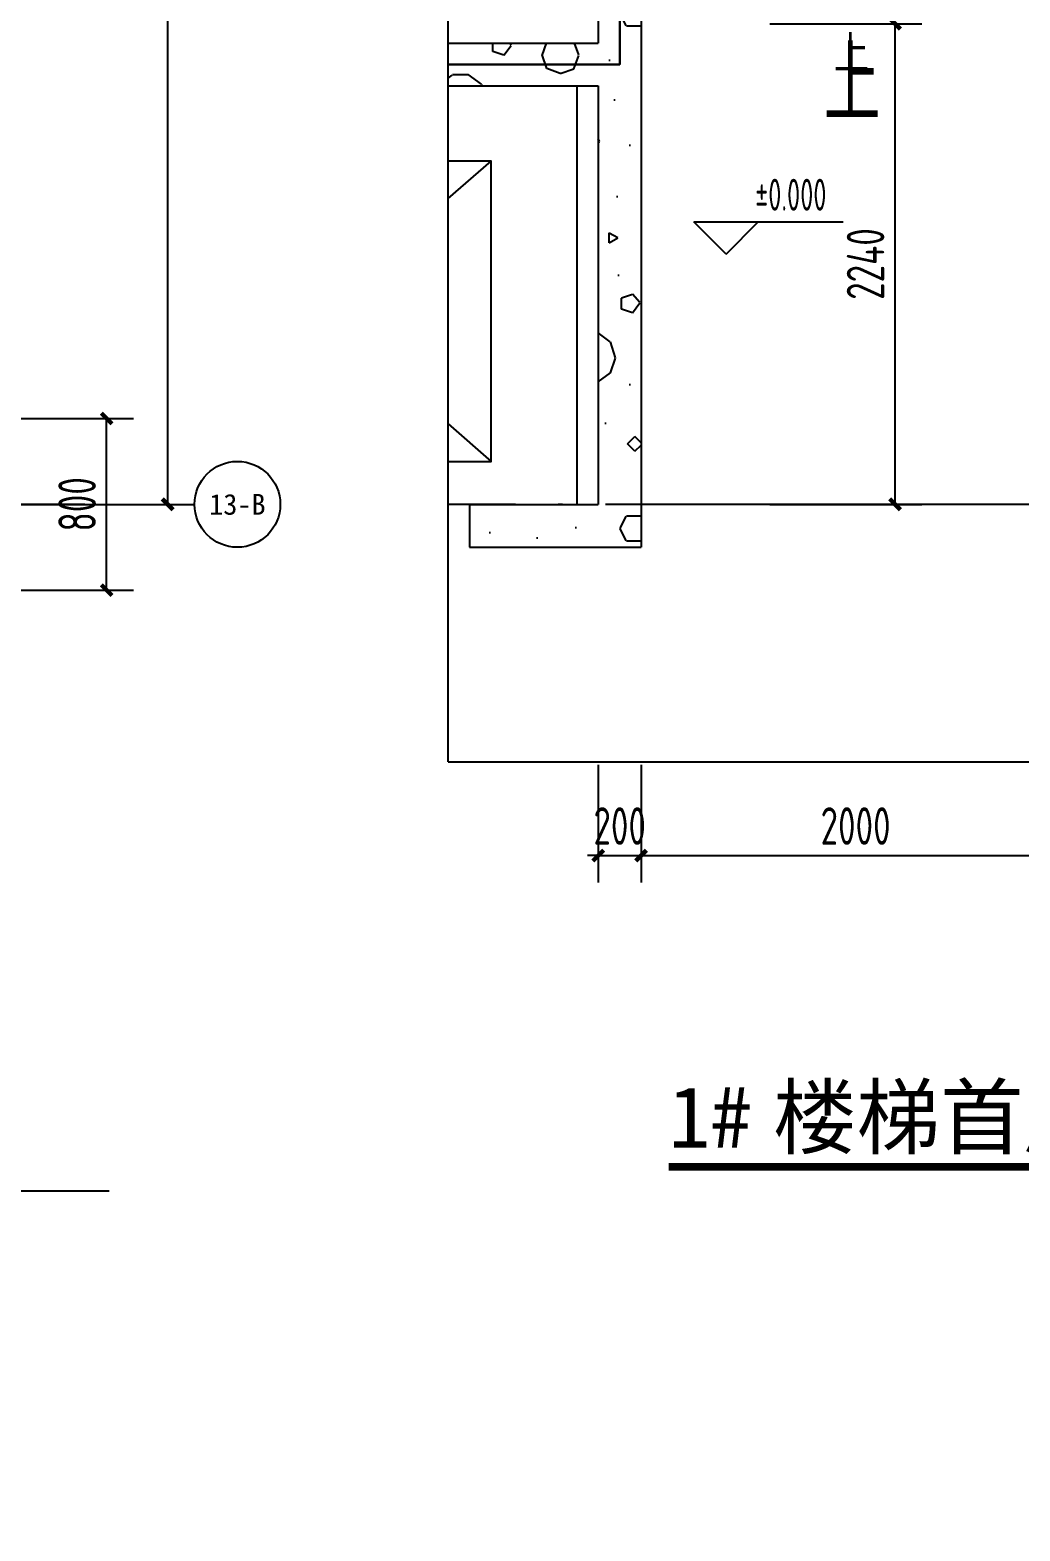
# Model space of a CAD drawing. Extents: x 116425 to 211028, y 11881 to 56060.
# Drawn here: x 139873 to 144490, y 29273 to 36269 of the extents above; entities that cross this region are included whole.
import ezdxf
from ezdxf.enums import TextEntityAlignment as Align
from ezdxf.xclip import XClip

# ---------------------------------------------------------------- set-up
doc = ezdxf.new("R2010")
doc.units = 0
doc.header["$LTSCALE"] = 1000
doc.header["$MEASUREMENT"] = 0
doc.header["$XCLIPFRAME"] = 0
doc.linetypes.add('X-104 13#平面$0$DASH', pattern=[0.35, 0.25, -0.1])
doc.linetypes.add('X-104 13#平面$0$DOTE', pattern=[2.42, 2, -0.2, 0.02, -0.2])
for name, color, linetype in [('01-标注_尺寸', 124, 'Continuous'), ('01-标注_标高', 200, 'Continuous'), ('01-标注_符号', 200, 'Continuous'), ('01-标注_轴线坐标', 132, 'Continuous'), ('02-TEXT_标注', 130, 'Continuous'), ('02-TEXT_轴号', 7, 'Continuous'), ('13#楼幕墙$0$A-C_玻璃幕墙', 140, 'Continuous'), ('13#楼幕墙$0$A-TECH_结构', 21, 'Continuous'), ('DIM_SYMB', 3, 'Continuous'), ('X-104 13#平面$0$A-E_电梯', 171, 'Continuous'), ('X-104 13#平面$0$A-I_卫-洁具', 241, 'Continuous'), ('X-104 13#平面$0$A-O_屋面', 201, 'Continuous'), ('X-104 13#平面$0$A-TECH_结构', 21, 'Continuous'), ('X-104 13#平面$0$A_AXIS-轴线', 36, 'X-104 13#平面$0$DOTE'), ('X-104 13#平面$0$PUB_TEXT', 7, 'Continuous'), ('X-104 13#平面$0$X-104 13#平面$0$A-TECH_结构', 21, 'Continuous'), ('X-104 13#平面$1$05-填充_天正', 26, 'Continuous'), ('X-104 13#平面$1$A-E_栏杆', 232, 'Continuous'), ('X-104 13#平面$1$A_STR-砌块墙', 121, 'Continuous'), ('建-标注-文本', 254, 'Continuous')]:
    doc.layers.add(name, color=color, linetype=linetype)
doc.layers.add('104-13 B0核心筒$0$04-不打印_辅助线', color=165, linetype='Continuous', plot=False)
doc.layers.add('X-104 13#平面$0$000套内', color=226, linetype='Continuous', lineweight=30, plot=False)
doc.styles.add('_TCH_AXIS', font='STXIHEI_0.TTF', dxfattribs={"width": 0.75})
doc.styles.add('_TCH_DIM', font='ros1.shx', dxfattribs={"bigfont": 'jd.shx'})
doc.styles.add('_TCH_DIM_T3', font='ROS1', dxfattribs={"width": 0.8, "bigfont": 'JD'})
doc.styles.get("Standard").update_dxf_attribs({"font": 'STXIHEI_0.TTF'})
doc.styles.add('X-104 13#平面$0$_TCH_DIM', font='ros1.shx', dxfattribs={"width": 0.8, "bigfont": 'jd.shx'})
doc.dimstyles.new('_TCH_ARCH&&50', dxfattribs={"dimtxt": 175, "dimasz": 50, "dimexe": 125, "dimexo": 150, "dimgap": 50, "dimtad": 1, "dimdec": 0, "dimzin": 0, "dimdsep": 46, "dimtxsty": '_TCH_DIM_T3', "dimblk": 'ARCHTICK', "dimcen": 0.09, "dimclrt": 7, "dimazin": 2, "dimtfac": 1, "dimtdec": 0, "dimtix": 1, "dimtmove": 2, "dimatfit": 3, "dimfxl": 0, "dimtolj": 1, "dimtzin": 0, "dimarcsym": 0})
pattern_1 = [(0, (354, -366), (600, 1200), [0, -1200]), (0, (-348, -528), (600, 1200), [0, -1200]), (0, (42, -540), (600, 1200), [0, -1200]), (0, (468, -186), (600, 1200), [0, -1200]), (0, (-30, -600), (600, 1200), [0, -1200]), (0, (588, 570), (600, 1200), [0, -1200]), (0, (222, 474), (600, 1200), [0, -1200]), (0, (414, 324), (600, 1200), [0, -1200]), (0, (-564, 300), (600, 1200), [0, -1200]), (0, (24, 246), (600, 1200), [0, -1200]), (0, (-204, -60), (600, 1200), [0, -1200]), (0, (-192, -510), (600, 1200), [0, -1200]), (0, (258, -558), (600, 1200), [0, -1200]), (0, (588, -30), (600, 1200), [0, -1200]), (0, (-534, -216), (600, 1200), [0, -1200]), (0, (-432, -12), (600, 1200), [0, -1200]), (0, (36, -96), (600, 1200), [0, -1200]), (0, (-132, -270), (600, 1200), [0, -1200]), (0, (-228, 126), (600, 1200), [0, -1200]), (0, (-78, 576), (600, 1200), [0, -1200]), (0, (-486, -468), (600, 1200), [0, -1200]), (0, (174, 330), (600, 1200), [0, -1200]), (0, (-384, 348), (600, 1200), [0, -1200]), (0, (-480, 504), (600, 1200), [0, -1200]), (130.6013, (514.286, 194.286), (-2999.99997, 3600.000016), [52.683, -22074.222]), (18.43495, (428.57, 217.14), (3000, 1200), [54.21, -7535.256]), (90, (428.6, 165.7), (600, 1200), [51.429, -2348.571]), (161.56505, (480, 148.57), (-3000, 1199.9999), [54.21, -7535.256]), (53.1301, (480, 148.57), (600, 1200), [57.143, -5942.857]), (135, (525.7, -462.86), (-600, 1200), [48.487, -3345.625]), (45, (457.14, -462.86), (600, 1200), [48.487, -3345.625]), (135, (491.43, -497.14), (-600, 1200), [48.487, -3345.625]), (45, (491.43, -497.14), (600, 1200), [48.487, -3345.625]), (116.565, (-51.4, 342.9), (-0.0001, 2400), [63.888, -1277.753]), (180, (-80, 400), (-600, 1200), [68.571, -1131.428]), (63.435, (-177.1, 342.9), (5e-06, 2400), [63.888, -1277.753]), (116.565, (-148.6, 285.7), (-0.0001, 2400), [63.888, -1277.753]), (0, (-148.6, 285.7), (600, 1200), [68.571, -1131.428]), (63.435, (-80, 285.7), (5e-06, 2400), [63.888, -1277.753]), (107.10273, (400, -62.857), (-1799.99993, 6000.00001), [77.723, -32565.805]), (143.97263, (377.14, 11.43), (-11399.99986, 8399.99999), [77.723, -16244.04]), (180, (314.3, 57.1), (-600, 1200), [74.286, -1125.714]), (36.02737, (177.14, 11.43), (11399.99992, 8399.99991), [77.723, -16244.04]), (71.56505, (154.29, -57.14), (1800, 6000), [72.28, -7517.186]), (107.10273, (177.143, -131.43), (-1799.99993, 6000.00001), [77.723, -32565.805]), (143.97263, (240, -177.14), (-11399.99986, 8399.99999), [77.723, -16244.04]), (0, (240, -177.1), (600, 1200), [74.286, -1125.714]), (36.02737, (314.29, -177.14), (11399.99992, 8399.99991), [77.723, -16244.04]), (71.56505, (377.14, -131.43), (1800, 6000), [72.28, -7517.186]), (150.25512, (411.43, 497.14), (-1800, 1200), [46.07, -9628.64]), (90, (371.4, 474.3), (600, 1200), [45.714, -2354.285]), (29.74488, (371.43, 474.29), (1800, 1200), [46.07, -9628.64]), (116.565, (131.4, -354.3), (-0.0001, 2400), [63.888, -1277.753]), (168.69007, (102.86, -297.14), (-5400, 1199.99997), [58.275, -12179.37]), (41.18593, (0, -325.714), (14999.99991, 13199.999885), [60.744, -25451.604]), (90, (0, -382.86), (600, 1200), [57.143, -2342.857]), (138.81407, (45.714, -422.857), (-14999.999733, 13200.000084), [60.744, -25451.604]), (16.69924, (45.714, -422.857), (19799.99985, 5999.99994), [59.659, -24997.075]), (60.9454, (102.86, -405.714), (600, 1199.99999), [58.832, -24650.679]), (109.98311, (-371.43, 148.57), (-3000.00001, 8399.99998), [66.884, -28024.395]), (155.55605, (-394.286, 211.43), (-7800.00003, 3599.999925), [69.046, -28930.263]), (24.44395, (-520, 211.43), (7800.000004, 3599.999983), [69.046, -28930.263]), (70.01689, (-542.857, 148.57), (3000.00001, 8399.99998), [66.884, -28024.395]), (109.98311, (-520, 85.714), (-3000.00001, 8399.99998), [66.884, -28024.395]), (160.0169, (-457.14, 62.86), (-3000, 1199.99995), [66.884, -13978.755]), (19.9831, (-457.14, 62.86), (2999.99998, 1200), [66.884, -13978.755]), (70.01689, (-394.286, 85.714), (3000.00001, 8399.99998), [66.884, -28024.395]), (122.00538, (74.29, 40), (-600.00008, 1199.99994), [53.908, -11266.868]), (18.43495, (-5.71, 68.57), (3000, 1200), [54.21, -7535.256]), (90, (-5.7, 17.14), (600, 1200), [51.429, -2348.571]), (161.56505, (45.71, 0), (-3000, 1199.9999), [54.21, -7535.256]), (54.46232, (45.714, 0), (4199.99999, 5999.99999), [49.156, -20596.423]), (116.565, (-274.3, -251.4), (-0.0001, 2400), [63.888, -1277.753]), (180, (-302.9, -194.3), (-600, 1200), [62.857, -1137.143]), (59.03624, (-400, -251.43), (600, 1200), [66.64, -13927.644]), (120.96376, (-365.71, -308.57), (-600.00008, 1199.99994), [66.64, -13927.644]), (0, (-365.7, -308.6), (600, 1200), [62.857, -1137.143]), (63.435, (-302.9, -308.6), (5e-06, 2400), [63.888, -1277.753])]

# ---------------------------------------------------------------- blocks, each defined once
blk = doc.blocks.new('X-104 13#平面$0$轴网')
at = {"layer": 'X-104 13#平面$0$A_AXIS-轴线', "linetype": 'X-104 13#平面$0$DOTE'}
blk.add_line((60408.4, 9000), (-2925, 9000), dxfattribs=at)
blk = doc.blocks.new('图框-A1')
at = {"const_width": 0.05}
blk.add_lwpolyline([(0, 0), (841, 0), (841, 594), (0, 594)], close=True, dxfattribs=at)
blk = doc.blocks.new('X-104 13#平面$0$zzzzx')
at = {"layer": 'X-104 13#平面$0$A_AXIS-轴线', "linetype": 'X-104 13#平面$0$DOTE'}
blk.add_line((57500, -7401), (57500, 28620.3), dxfattribs=at)
blk = doc.blocks.new('X-104 13#平面$0$2400x2100')
for p, q in [((650, 1850), (650, 1700)), ((1750, 1850), (650, 1850)), ((1750, 1700), (1750, 1850)), ((650, 1700), (1750, 1700)), ((400, 200), (2000, 1600)), ((400, 1600), (2000, 200))]:
    blk.add_line(p, q)
at = {"color": 0}
for p, q in [((600, 57.6), (600, 34)), ((1160, 57.6), (600, 57.6)), ((1160, 34), (600, 34)), ((1160, 57.6), (1160, 34)), ((1800, 57.6), (1240, 57.6)), ((1240, 57.6), (1240, 34)), ((1800, 34), (1240, 34)), ((1800, 57.6), (1800, 34))]:
    blk.add_line(p, q, dxfattribs=at)
blk.add_lwpolyline([(400, 1600), (400, 200), (2000, 200), (2000, 1600), (400, 1600)], close=True)
blk = doc.blocks.new('13#楼幕墙')
at = {"layer": '13#楼幕墙$0$A-C_玻璃幕墙'}
blk.add_lwpolyline([(4492.6, 15500), (-900, 15500), (-900, -1700), (22100, -1700), (22100, -1100), (58400, -1100), (58400, 18959.9), (53293.2, 23245), (37800, 14300), (37800, 10200), (12500, 10200), (4492.6, 15500)], dxfattribs=at)
at = {"layer": '13#楼幕墙$0$A-TECH_结构'}
blk.add_lwpolyline([(4402.3, 77600), (-600, 77600), (-600, 60000), (21800, 60000), (21800, 61600), (58100, 61600), (58100, 81220), (53261.3, 85280.2), (38100, 76526.8), (38100, 72300), (12409.7, 72300), (4402.3, 77600)], dxfattribs=at)
blk = doc.blocks.new('X-104 13#平面$0$A$C45D52E12')
at = {"layer": 'X-104 13#平面$0$X-104 13#平面$0$A-TECH_结构'}
blk.add_lwpolyline([(58300, -18800), (58300, 820.1), (53472.9, 4870.3), (38300, -3873.4), (38300, -8100), (12609.7, -8100), (4602.3, -2800), (-400, -2800), (-400, -20400), (22000, -20400), (22000, -18800)], close=True, dxfattribs=at)
blk = doc.blocks.new('X-104 13#平面$0$A$C0BB3323F')
at = {"layer": 'Defpoints'}
blk.add_lwpolyline([(59300, 600), (59300, 20660), (54205, 24935), (38700, 16000), (38700, 11900), (13400, 11900), (5392.6, 17200), (0, 17200), (0, 0), (23000, 0), (23000, 600)], close=True, dxfattribs=at)
blk = doc.blocks.new('X-104 13#平面')
at = {"layer": 'X-104 13#平面$1$05-填充_天正'}
h = blk.add_hatch(dxfattribs=at)
h.set_pattern_fill('加气混凝土', color=256, scale=100, style=0)
h.set_pattern_definition(pattern_1)
h.paths.add_polyline_path([(53366.7, 14900), (53300, 14800), (53300, 11150), (53366.7, 11050), (53500, 11050), (53500, 14900)])
h = blk.add_hatch(dxfattribs=at)
h.set_pattern_fill('加气混凝土', color=256, scale=100, style=0)
h.set_pattern_definition(pattern_1)
h.paths.add_polyline_path([(50700, 11016.7), (50800, 10950), (53300, 10950), (53366.7, 11050), (53300, 11150), (50700, 11150)])
h = blk.add_hatch(dxfattribs=at)
h.set_pattern_fill('加气混凝土', color=256, scale=100, style=0)
h.set_pattern_definition(pattern_1)
h.paths.add_polyline_path([(53366.7, 11050), (53300, 10950), (53300, 9000), (53500, 8800), (53500, 11050)])
h = blk.add_hatch(dxfattribs=at)
h.set_pattern_fill('加气混凝土', color=256, scale=100, style=0)
h.set_pattern_definition(pattern_1)
h.paths.add_polyline_path([(52700, 8800), (53500, 8800), (53300, 9000), (52700, 9000)])
at = {"layer": 'X-104 13#平面$0$000套内'}
blk.add_lwpolyline([(4100, 77750), (4100, 68700), (-750, 68700), (-750, 59850), (21950, 59850), (21950, 61450), (58250, 61450), (58250, 71300), (48400, 71300), (48400, 73450), (53400, 73450), (53400, 80500), (58250, 80500), (58250, 81290.1), (53289, 85452.6), (37950, 76613.3), (37950, 72450), (12454.9, 72450), (4447.4, 77750)], close=True, dxfattribs=at)
blk.add_lwpolyline([(7100, -1550), (21950, -1550), (21950, -950), (48400, -950), (48400, 11050), (53400, 11050), (53400, 18100), (58250, 18100), (58250, 18890), (53289.1, 23052.7), (37950, 14213.3), (37950, 10050), (12454.9, 10050), (4447.4, 15350), (4100, 15350), (4100, 6300), (7100, 6300), (7100, -1550)], dxfattribs=at)
at = {"layer": 'X-104 13#平面$0$A-I_卫-洁具', "ltscale": 0.1}
blk.add_lwpolyline([(53200, 10950), (53200, 9000)], dxfattribs=at)
at = {"layer": 'X-104 13#平面$0$A-O_屋面'}
blk.add_lwpolyline([(58400, 123700), (58400, 143760), (53305, 148035), (37800, 139100), (37800, 135000), (12500, 135000), (4492.6, 140300), (-900, 140300), (-900, 122100), (22100, 122100), (22100, 123700)], close=True, dxfattribs=at)
blk.add_lwpolyline([(57800, 143250), (57800, 143480.2), (53240.9, 147305.6), (38400, 138753.3), (38400, 134400), (12319.4, 134400), (4312, 139700), (-300, 139700), (-300, 122700), (21500, 122700), (21500, 124300), (57800, 124300), (57800, 126850)], dxfattribs=at)
at = {"layer": 'X-104 13#平面$0$A-TECH_结构', "linetype": 'X-104 13#平面$0$DASH'}
blk.add_lwpolyline([(58100, 124000), (58100, 143620), (53261.3, 147680.2), (38100, 138926.8), (38100, 134700), (12409.7, 134700), (4402.3, 140000), (-600, 140000), (-600, 122400), (21800, 122400), (21800, 124000)], close=True, dxfattribs=at)
blk.add_lwpolyline([(57900, 143526.7), (53240, 147436.9), (38300, 138811.3), (38300, 134500), (12349.5, 134500), (4342.1, 139800), (-400, 139800), (-400, 122600), (21600, 122600), (21600, 124200), (57900, 124200), (57900, 143526.7)], dxfattribs=at)
at = {"layer": 'X-104 13#平面$1$A-E_栏杆'}
for p, q in [((58030, 143587.4), (53253.8, 147595)), ((57970, 143559.4), (53247.5, 147522.1))]:
    blk.add_line(p, q, dxfattribs=at)
at = {"layer": 'X-104 13#平面$1$A_STR-砌块墙'}
for p, q in [((53500, 14900), (53500, 11050)), ((53300, 14800), (53300, 11150)), ((50700, 11150), (53300, 11150)), ((53500, 11050), (53500, 8800)), ((50800, 10950), (53300, 10950)), ((53300, 10950), (53300, 9000)), ((52700, 9000), (53300, 9000)), ((52700, 9000), (52700, 8800)), ((52700, 8800), (53500, 8800))]:
    blk.add_line(p, q, dxfattribs=at)
for name, p in [('X-104 13#平面$0$zzzzx', (0, 124800)), ('X-104 13#平面$0$A$C45D52E12', (-200, 142800)), ('X-104 13#平面$0$轴网', (0, 62400)), ('X-104 13#平面$0$A$C0BB3323F', (-900, -1700)), ('X-104 13#平面$0$轴网', (0, 0))]:
    blk.add_blockref(name, p)
at = {"xscale": 100, "yscale": 100, "zscale": 100}
blk.add_blockref('图框-A1', (-10634.5, 42114.8), dxfattribs=at)
at = {"layer": 'X-104 13#平面$0$A-E_电梯'}
blk.add_blockref('X-104 13#平面$0$2400x2100', (50800, 9000), dxfattribs=at)
at = {"layer": 'X-104 13#平面$0$A-TECH_结构'}
blk.add_blockref('13#楼幕墙', (0, 0), dxfattribs=at)
at = {"layer": 'X-104 13#平面$0$PUB_TEXT', "style": 'X-104 13#平面$0$_TCH_DIM', "width": 0.8}
blk.add_text('上', height=347.3, dxfattribs=at).set_placement((54352.4, 10785))
blk = doc.blocks.new('104 轴线')
blk.add_line((-287377.3, 164049.7), (-242241.1, 93088.3))
blk = doc.blocks.new('104-13 B0核心筒')
at = {"layer": '104-13 B0核心筒$0$04-不打印_辅助线'}
ref = blk.add_blockref('104 轴线', (287655.8, 163436.6), dxfattribs=dict(at, rotation=57.54087654753761))
XClip(ref).set_block_clipping_path([(-308258.2439484803, 159880.9876684749), (-256882.7738956955, 79110.5487782021), (-223300.1845035219, 100471.3503204154), (-274675.6545563068, 181241.7892106881)])
blk = doc.blocks.new('_ArchTick')
at = {"color": 0, "linetype": 'ByBlock', "const_width": 0.4}
blk.add_lwpolyline([(-0.5, -0.5), (0.5, 0.5)], dxfattribs=at)
blk = doc.blocks.new('*D433')
at = {"layer": '01-标注_尺寸', "color": 0, "lineweight": -2, "transparency": 16777216}
for p, q in [((142522.9, 32843.7), (142522.9, 32296.3)), ((142722.9, 32843.7), (142722.9, 32296.3)), ((142522.9, 32421.3), (142472.9, 32421.3)), ((142522.9, 32421.3), (142722.9, 32421.3)), ((142722.9, 32421.3), (142772.9, 32421.3))]:
    blk.add_line(p, q, dxfattribs=at)
at = {"layer": 'Defpoints', "color": 0, "transparency": 16777216}
for p in [(142522.9, 32993.7), (142722.9, 32993.7), (142722.9, 32421.3)]:
    blk.add_point(p, dxfattribs=at)
at = {"layer": '01-标注_尺寸', "color": 0, "lineweight": -2, "transparency": 16777216, "xscale": 50, "yscale": 50, "zscale": 50}
blk.add_blockref('_ArchTick', (142522.9, 32421.3), dxfattribs=at)
at = {"layer": '01-标注_尺寸', "color": 0, "lineweight": -2, "transparency": 16777216, "xscale": 50, "yscale": 50, "zscale": 50, "rotation": 180}
blk.add_blockref('_ArchTick', (142722.9, 32421.3), dxfattribs=at)
at = {"layer": '01-标注_尺寸', "color": 7, "transparency": 16777216, "insert": (142622.9, 32558.8), "char_height": 175, "attachment_point": 5, "style": '_TCH_DIM_T3'}
blk.add_mtext('\\A1;200', dxfattribs=at)
blk = doc.blocks.new('*D434')
at = {"layer": '01-标注_尺寸', "color": 0, "lineweight": -2, "transparency": 16777216}
for p, q in [((142722.9, 32843.7), (142722.9, 32296.3)), ((144722.9, 32843.7), (144722.9, 32296.3)), ((142722.9, 32421.3), (144722.9, 32421.3))]:
    blk.add_line(p, q, dxfattribs=at)
at = {"layer": 'Defpoints', "color": 0, "transparency": 16777216}
for p in [(142722.9, 32993.7), (144722.9, 32993.7), (144722.9, 32421.3)]:
    blk.add_point(p, dxfattribs=at)
at = {"layer": '01-标注_尺寸', "color": 0, "lineweight": -2, "transparency": 16777216, "xscale": 50, "yscale": 50, "zscale": 50, "rotation": 180}
blk.add_blockref('_ArchTick', (142722.9, 32421.3), dxfattribs=at)
at = {"layer": '01-标注_尺寸', "color": 0, "lineweight": -2, "transparency": 16777216, "xscale": 50, "yscale": 50, "zscale": 50}
blk.add_blockref('_ArchTick', (144722.9, 32421.3), dxfattribs=at)
at = {"layer": '01-标注_尺寸', "color": 7, "transparency": 16777216, "insert": (143722.9, 32558.8), "char_height": 175, "attachment_point": 5, "style": '_TCH_DIM_T3'}
blk.add_mtext('\\A1;2000', dxfattribs=at)
blk = doc.blocks.new('*D436')
at = {"layer": '01-标注_尺寸', "color": 0, "lineweight": -2, "transparency": 16777216}
for p, q in [((139372.9, 34458.1), (140355.1, 34458.1)), ((140230.1, 33658.1), (140230.1, 34458.1)), ((139372.9, 33658.1), (140355.1, 33658.1))]:
    blk.add_line(p, q, dxfattribs=at)
at = {"layer": 'Defpoints', "color": 0, "transparency": 16777216}
for p in [(139222.9, 34458.1), (140230.1, 34458.1), (139222.9, 33658.1)]:
    blk.add_point(p, dxfattribs=at)
at = {"layer": '01-标注_尺寸', "color": 0, "lineweight": -2, "transparency": 16777216, "xscale": 50, "yscale": 50, "zscale": 50}
for p, rotation in [((140230.1, 34458.1), 90), ((140230.1, 33658.1), 270)]:
    blk.add_blockref('_ArchTick', p, dxfattribs=dict(at, rotation=rotation))
at = {"layer": '01-标注_尺寸', "color": 7, "transparency": 16777216, "insert": (140092.6, 34058.1), "char_height": 175, "attachment_point": 5, "rotation": 90, "style": '_TCH_DIM_T3'}
blk.add_mtext('\\A1;800', dxfattribs=at)
blk = doc.blocks.new('*D451')
at = {"layer": '01-标注_尺寸', "color": 0, "lineweight": -2, "transparency": 16777216}
for p, q in [((140093.2, 43058.1), (140640, 43058.1)), ((140515, 34058.1), (140515, 43058.1)), ((140093.2, 34058.1), (140640, 34058.1))]:
    blk.add_line(p, q, dxfattribs=at)
at = {"layer": 'Defpoints', "color": 0, "transparency": 16777216}
for p in [(139943.2, 43058.1), (140515, 43058.1), (139943.2, 34058.1)]:
    blk.add_point(p, dxfattribs=at)
at = {"layer": '01-标注_尺寸', "color": 0, "lineweight": -2, "transparency": 16777216, "xscale": 50, "yscale": 50, "zscale": 50}
for p, rotation in [((140515, 43058.1), 90), ((140515, 34058.1), 270)]:
    blk.add_blockref('_ArchTick', p, dxfattribs=dict(at, rotation=rotation))
at = {"layer": '01-标注_尺寸', "color": 7, "transparency": 16777216, "insert": (140377.5, 38558.1), "char_height": 175, "attachment_point": 5, "rotation": 90, "style": '_TCH_DIM_T3'}
blk.add_mtext('\\A1;9000', dxfattribs=at)
blk = doc.blocks.new('*D633')
at = {"layer": '01-标注_尺寸', "color": 0, "lineweight": -2, "transparency": 16777216}
for p, q in [((143323.4, 36298.1), (144031.9, 36298.1)), ((143906.9, 34058.1), (143906.9, 36298.1)), ((143323.4, 34058.1), (144031.9, 34058.1))]:
    blk.add_line(p, q, dxfattribs=at)
at = {"layer": 'Defpoints', "color": 0, "transparency": 16777216}
for p in [(143173.4, 36298.1), (143906.9, 36298.1), (143173.4, 34058.1)]:
    blk.add_point(p, dxfattribs=at)
at = {"layer": '01-标注_尺寸', "color": 0, "lineweight": -2, "transparency": 16777216, "xscale": 50, "yscale": 50, "zscale": 50}
for p, rotation in [((143906.9, 36298.1), 90), ((143906.9, 34058.1), 270)]:
    blk.add_blockref('_ArchTick', p, dxfattribs=dict(at, rotation=rotation))
at = {"layer": '01-标注_尺寸', "color": 7, "transparency": 16777216, "insert": (143769.4, 35178.1), "char_height": 175, "attachment_point": 5, "rotation": 90, "style": '_TCH_DIM_T3'}
blk.add_mtext('\\A1;2240', dxfattribs=at)

msp = doc.modelspace()

# ---------------------------------------------------------------- linework, layer by layer
at = {"layer": '01-标注_标高'}
for p, q in [((143118.9, 35224.2), (142968.9, 35374.2)), ((142968.9, 35374.2), (143665.2, 35374.2)), ((143118.9, 35224.2), (143268.9, 35374.2))]:
    msp.add_line(p, q, dxfattribs=at)
at = {"layer": '01-标注_符号'}
for points in [[(141822.9, 32858.1), (141822.9, 38351.9), (141717.9, 38390.1), (141927.9, 38427.1), (141822.9, 38464.4), (141822.9, 43958.1)], [(141822.9, 32858.1), (145232.4, 32858.1), (145270.6, 32963.1), (145307.6, 32753.1), (145344.9, 32858.1), (148754.3, 32858.1)], [(134522.9, 30858.1), (137326.5, 30858.1), (137364.7, 30963.1), (137401.7, 30753.1), (137439, 30858.1), (140242.6, 30858.1)]]:
    msp.add_lwpolyline(points, dxfattribs=at)
at = {"layer": '01-标注_轴线坐标'}
msp.add_line((139690, 34058.1), (140640, 34058.1), dxfattribs=at)
msp.add_circle((140840, 34058.1), 200, dxfattribs=at)
at = {"layer": 'DIM_SYMB', "const_width": 35}
msp.add_lwpolyline([(142851.4, 30970.9), (146031.3, 30970.9)], dxfattribs=at)

# ---------------------------------------------------------------- block references
ref = msp.add_blockref('104-13 B0核心筒', (81722.9, 25058.1))
XClip(ref).set_block_clipping_path([(52799.9999997682, 5800.0000000778), (58406.23745752, 18900.000000001)])
ref = msp.add_blockref('X-104 13#平面', (89222.9, 25058.1))
XClip(ref).set_block_clipping_path([(52600.0000000065, 7800.0004171911), (60173.8070770114, 18900)])
ref = msp.add_blockref('X-104 13#平面', (135059.8, 23721.2))
XClip(ref).set_block_clipping_path([(47300.0000000066, 8199.9999999998), (54100.0000000072, 18799.9999999998)])
ref = msp.add_blockref('X-104 13#平面', (144576.5, -38678.8))
XClip(ref).set_block_clipping_path([(47300.0000000066, 70599.9999999998), (54100.0000000072, 81199.9999999998)])
ref = msp.add_blockref('X-104 13#平面', (66922.9, -52853.6))
XClip(ref).set_block_clipping_path([(52600.0000000065, 70199.9999999997), (60200, 81300)])
ref = msp.add_blockref('X-104 13#平面', (85922.9, -115253.6))
XClip(ref).set_block_clipping_path([(52600.000000007, 132600.000417191), (59223.651438209, 143700.0000000006)])

# ---------------------------------------------------------------- texts
at = {"layer": '02-TEXT_标注', "style": '_TCH_DIM'}
msp.add_text('上', height=173.6, dxfattribs=at).set_placement((143621.3, 36070.6))
at = {"layer": '02-TEXT_标注', "style": '_TCH_DIM', "width": 0.705882}
msp.add_text('%%P0.000', height=148.75, dxfattribs=at).set_placement((143254.7, 35426.7))
at = {"layer": '02-TEXT_轴号', "style": '_TCH_AXIS', "width": 0.915663}
msp.add_text('13-B', height=96.8, dxfattribs=at).set_placement((140708.6, 34009.7), (140971.4, 34009.7), align=Align.FIT)
at = {"layer": '建-标注-文本'}
for s, p in [('1#', (142851.4, 31059.8)), ('楼梯首层平面图', (143338.2, 31059.8))]:
    msp.add_text(s, height=285.43, dxfattribs=at).set_placement(p)

# ---------------------------------------------------------------- dimensions: what is measured, and where the dimension line sits
at = {"layer": '01-标注_尺寸'}
for p1, p2, distance, picture, middle in [((139943.2, 34058.1), (139943.2, 43058.1), -571.8, '*D451', (140377.5, 38558.1)), ((143173.4, 34058.1), (143173.4, 36298.1), -733.5, '*D633', (143769.4, 35178.1)), ((139222.9, 33658.1), (139222.9, 34458.1), -1007.2, '*D436', (140092.6, 34058.1)), ((142522.9, 32993.7), (142722.9, 32993.7), -572.4, '*D433', (142622.9, 32558.8)), ((142722.9, 32993.7), (144722.9, 32993.7), -572.4, '*D434', (143722.9, 32558.8))]:
    dim = msp.add_aligned_dim(p1=p1, p2=p2, distance=distance, dimstyle='_TCH_ARCH&&50', dxfattribs=at)
    dim.commit()
    dim.dimension.update_dxf_attribs({"geometry": picture, "text_midpoint": middle})

doc.saveas('drawing.dxf')
